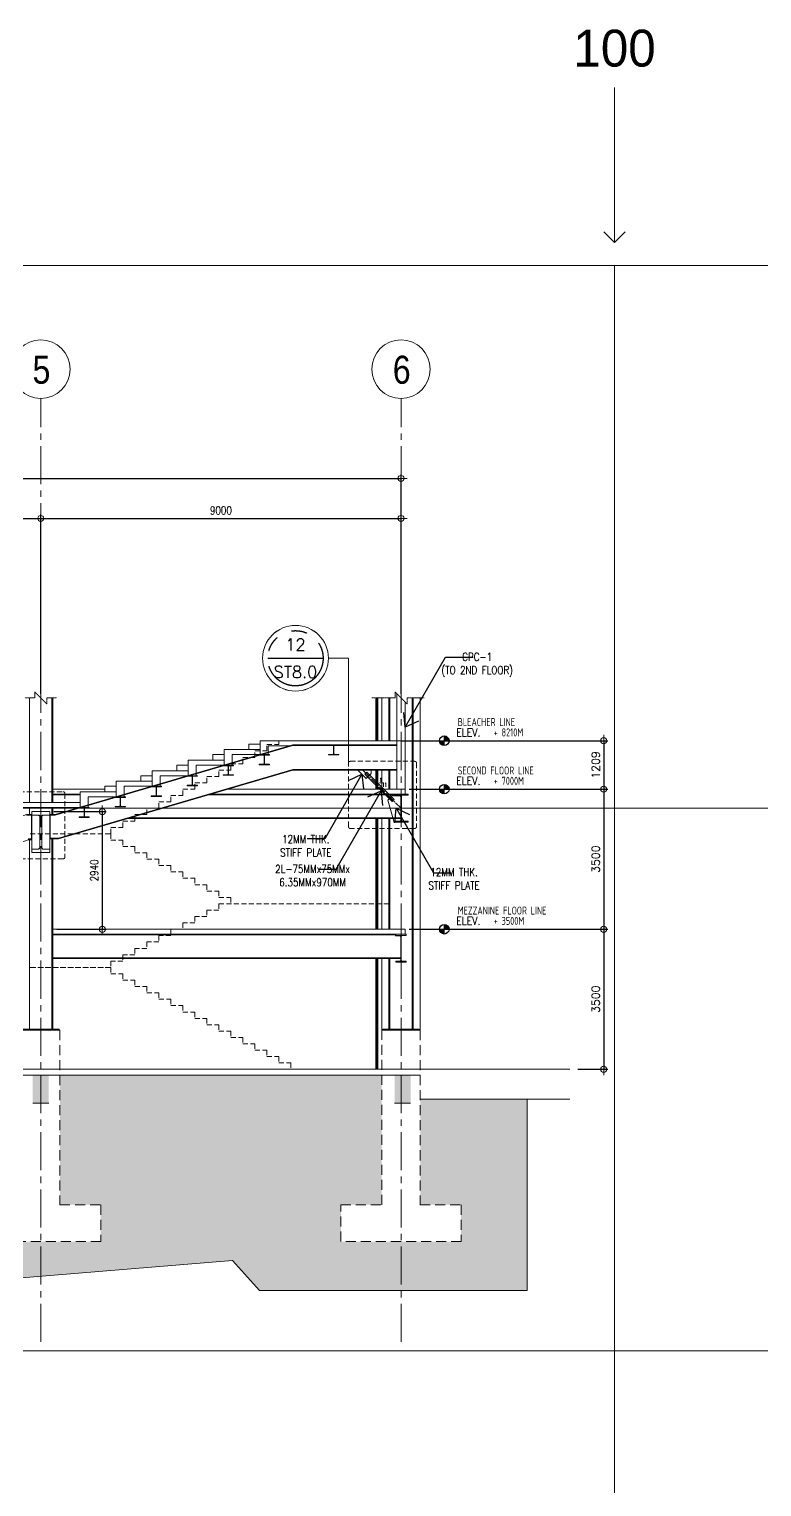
# Model space of a CAD drawing. Header units: millimetres. Extents: x 374056 to 882622, y 26363 to 140094.
# Drawn here: x 748231 to 766536, y 84962 to 121387 of the extents above; entities that cross this region are included whole.
import ezdxf
from ezdxf.enums import TextEntityAlignment as Align

# ---------------------------------------------------------------- set-up
doc = ezdxf.new("R2010")
doc.units = ezdxf.units.MM
doc.header["$MEASUREMENT"] = 0
for name, pattern in [('CENTER', [50.8, 31.75, -6.35, 6.35, -6.35]), ('CENTER2', [28.575, 19.05, -3.175, 3.175, -3.175]), ('DASHED', [0.75, 0.5, -0.25]), ('HIDDEN', [0.375, 0.25, -0.125]), ('PHANTOM2', [1.25, 0.625, -0.125, 0.125, -0.125, 0.125, -0.125])]:
    doc.linetypes.add(name, pattern=pattern)
doc.layers.get('0').update_dxf_attribs({"lineweight": 9})
for name, color, linetype, lineweight in [('4CO', 4, 'Continuous', 9), ('A-ANNO_DIM', 1, 'Continuous', 5), ("arch'l plan-pl", 8, 'Continuous', 5), ('CONCRETE SLAB', 1, 'Continuous', 9), ('D', 1, 'Continuous', 9), ('DIM', 1, 'Continuous', 5), ('ELAYOUT', 4, 'Continuous', 9), ('Elev', 4, 'Continuous', 9), ('GUSSET PLATE', 3, 'Continuous', 20), ('HATCH', 8, 'Continuous', 5), ('HATCH @ 1', 8, 'Continuous', 5), ('OUTLINE', 252, 'CENTER2', 9), ('S-ANNO-DIMS', 252, 'Continuous', 5), ('S-ANNO-NPLT', 7, 'Continuous', 9), ('S-Anno-Symb', 143, 'PHANTOM2', 30), ('S-BRACE', 2, 'Continuous', 9), ('S-BRACING', 1, 'Continuous', 9), ('S-COLS', 2, 'Continuous', 9), ('S_GRID LINES', 252, 'CENTER', 5), ('SPOT DET.', 1, 'Continuous', 15), ('STAIRS', 42, 'Continuous', 5), ('TEXT', 6, 'Continuous', 20), ('WALL', 4, 'Continuous', 20)]:
    doc.layers.add(name, color=color, linetype=linetype, lineweight=lineweight)
doc.layers.add('S-DETL-GRID', color=62, linetype='Continuous', lineweight=9, plot=False)
doc.styles.add('1', font='romans.shx', dxfattribs={"width": 0.8, "height": 100})
doc.styles.add('240', font='simplex.shx', dxfattribs={"height": 240})
doc.styles.add('ARCHITEXT', font='architxt.shx', dxfattribs={"width": 0.85})
doc.styles.add('ARIALNW', font='ARIALN.TTF')
doc.styles.add('ROMANS', font='ROMANS.shx', dxfattribs={"width": 0.8, "height": 40})
doc.styles.add('ROMANSX', font='ROMANS.shx', dxfattribs={"height": 0.09375})
doc.styles.add('SIMPLEX', font='SIMPLEX.shx', dxfattribs={"width": 1.1})
doc.dimstyles.new('ESCA', dxfattribs={"dimtxt": 240, "dimasz": 1, "dimexe": 100, "dimexo": 100, "dimgap": 100, "dimtad": 1, "dimdec": 0, "dimrnd": 1, "dimdsep": 46, "dimtxsty": '240', "dimblk1": 'ESCADIM_ARW', "dimblk2": 'ESCADIM_ARW', "dimsah": 1, "dimcen": 50, "dimclrd": 256, "dimclre": 256, "dimclrt": 52, "dimadec": 0, "dimazin": 0, "dimtfac": 1, "dimtdec": 0, "dimtofl": 0, "dimtmove": 0, "dimatfit": 3, "dimldrblk": 'ESCADIM_ARW', "dimfxl": 0, "dimtolj": 1, "dimtzin": 0, "dimarcsym": 0})
doc.dimstyles.new('ESCA100', dxfattribs={"dimtxt": 200, "dimasz": 1, "dimexe": 100, "dimexo": 100, "dimgap": 100, "dimtad": 1, "dimdec": 0, "dimrnd": 1, "dimdsep": 46, "dimtxsty": 'ROMANS', "dimblk1": 'ESCADIM_ARW', "dimblk2": 'ESCADIM_ARW', "dimsah": 1, "dimcen": 50, "dimclrd": 256, "dimclre": 256, "dimclrt": 3, "dimadec": 0, "dimazin": 0, "dimtfac": 1, "dimtdec": 0, "dimtofl": 0, "dimtmove": 0, "dimatfit": 3, "dimldrblk": 'ESCADIM_ARW', "dimfxl": 0, "dimtolj": 1, "dimtzin": 0, "dimarcsym": 0})

# ---------------------------------------------------------------- blocks, each defined once
blk = doc.blocks.new('ESCADIM_ARW')
at = {"color": 7}
blk.add_line((-150, 0), (150, 0), dxfattribs=at)
blk.add_circle((0, 0), 75, dxfattribs=at)
blk = doc.blocks.new('*D192')
at = {"layer": 'Defpoints', "color": 0, "ltscale": 0.05, "transparency": 16777216}
for p in [(748521, 109160), (739521, 104678, 0), (748521, 104678)]:
    blk.add_point(p, dxfattribs=at)
at = {"layer": 'S-ANNO-DIMS', "lineweight": -2, "ltscale": 0.05, "transparency": 16777216}
for p, q in [((739521, 104778), (739521, 109260)), ((739522, 109160), (748520, 109160)), ((748521, 104778), (748521, 109260))]:
    blk.add_line(p, q, dxfattribs=at)
at = {"layer": 'S-ANNO-DIMS', "lineweight": -2, "ltscale": 0.05, "transparency": 16777216, "rotation": 180}
blk.add_blockref('ESCADIM_ARW', (739521, 109160), dxfattribs=at)
at = {"layer": 'S-ANNO-DIMS', "lineweight": -2, "ltscale": 0.05, "transparency": 16777216}
blk.add_blockref('ESCADIM_ARW', (748521, 109160), dxfattribs=at)
at = {"layer": 'S-ANNO-DIMS', "color": 3, "ltscale": 0.05, "transparency": 16777216, "insert": (744021, 109360), "char_height": 200, "attachment_point": 5, "style": 'ROMANS'}
blk.add_mtext('\\A1;{\\W1;9000}', dxfattribs=at)
blk = doc.blocks.new('*D193')
at = {"layer": 'Defpoints', "color": 0, "ltscale": 0.05, "transparency": 16777216}
for p in [(757521, 109160), (748521, 104678), (757521, 104678, 0)]:
    blk.add_point(p, dxfattribs=at)
at = {"layer": 'S-ANNO-DIMS', "lineweight": -2, "ltscale": 0.05, "transparency": 16777216}
for p, q in [((748521, 104778), (748521, 109260)), ((748522, 109160), (757520, 109160)), ((757521, 104778), (757521, 109260))]:
    blk.add_line(p, q, dxfattribs=at)
at = {"layer": 'S-ANNO-DIMS', "lineweight": -2, "ltscale": 0.05, "transparency": 16777216, "rotation": 180}
blk.add_blockref('ESCADIM_ARW', (748521, 109160), dxfattribs=at)
at = {"layer": 'S-ANNO-DIMS', "lineweight": -2, "ltscale": 0.05, "transparency": 16777216}
blk.add_blockref('ESCADIM_ARW', (757521, 109160), dxfattribs=at)
at = {"layer": 'S-ANNO-DIMS', "color": 3, "ltscale": 0.05, "transparency": 16777216, "insert": (753021, 109360), "char_height": 200, "attachment_point": 5, "style": 'ROMANS'}
blk.add_mtext('\\A1;9000', dxfattribs=at)
blk = doc.blocks.new('*D194')
at = {"layer": 'Defpoints', "color": 0, "ltscale": 0.05, "transparency": 16777216}
for p in [(757521, 110160), (721521, 104678, 0), (757521, 104678, 0)]:
    blk.add_point(p, dxfattribs=at)
at = {"layer": 'S-ANNO-DIMS', "lineweight": -2, "ltscale": 0.05, "transparency": 16777216}
for p, q in [((721521, 104778), (721521, 110260)), ((721522, 110160), (757520, 110160)), ((757521, 104778), (757521, 110260))]:
    blk.add_line(p, q, dxfattribs=at)
at = {"layer": 'S-ANNO-DIMS', "lineweight": -2, "ltscale": 0.05, "transparency": 16777216, "rotation": 180}
blk.add_blockref('ESCADIM_ARW', (721521, 110160), dxfattribs=at)
at = {"layer": 'S-ANNO-DIMS', "lineweight": -2, "ltscale": 0.05, "transparency": 16777216}
blk.add_blockref('ESCADIM_ARW', (757521, 110160), dxfattribs=at)
at = {"layer": 'S-ANNO-DIMS', "color": 3, "ltscale": 0.05, "transparency": 16777216, "insert": (739521, 110360), "char_height": 200, "attachment_point": 5, "style": 'ROMANS'}
blk.add_mtext('\\A1;{\\W1;36000}', dxfattribs=at)
blk = doc.blocks.new('elev')
at = {"layer": 'A-ANNO_DIM'}
h = blk.add_hatch(color=256, dxfattribs=at)
edge = h.paths.add_edge_path()
edge.add_arc((0, 0), 1.2, 180, 270)
edge.add_line((0, -1.2), (0, 0))
edge.add_line((0, 0), (-1.2, 0))
edge = h.paths.add_edge_path()
edge.add_arc((0, 0), 1.2, 360, 450)
edge.add_line((0, 1.2), (0, 0))
edge.add_line((0, 0), (1.2, 0))
for p, q in [((0, -1.2), (0, 1.2)), ((-1.2, 0), (1.2, 0))]:
    blk.add_line(p, q, dxfattribs=at)
at = {"layer": 'DIM', "lineweight": -3, "ltscale": 0.05}
blk.add_circle((0, 0), 1.2, dxfattribs=at)
at = {"layer": 'A-ANNO_DIM', "color": 1, "style": '1', "width": 0.85}
blk.add_text('ELEV.', height=2, dxfattribs=at).set_placement((3, 1.08))
at = {"layer": 'A-ANNO_DIM', "style": 'ROMANS'}
blk.add_attdef('ELEV', text='', height=2, dxfattribs=at).set_placement((11.57, 2.09), align=Align.MIDDLE_LEFT)
at = {"layer": 'Elev', "color": 3, "style": 'ROMANS'}
for tag, p in [('LVL1', (2.59, 9.03)), ('LVL2', (2.59, 5.53))]:
    blk.add_attdef(tag, text='', height=2, dxfattribs=at).set_placement(p, align=Align.MIDDLE_LEFT)
blk = doc.blocks.new('*D198')
at = {"layer": 'Defpoints', "color": 0, "ltscale": 0.05, "transparency": 16777216}
for p in [(757418, 103605, 0), (757624, 102395, 0), (762585, 102395)]:
    blk.add_point(p, dxfattribs=at)
at = {"layer": 'S-ANNO-DIMS', "lineweight": -2, "ltscale": 0.05, "transparency": 16777216}
for p, q in [((757518, 103605), (762685, 103605)), ((762585, 103604), (762585, 102396)), ((757724, 102395), (762685, 102395))]:
    blk.add_line(p, q, dxfattribs=at)
for p, rotation in [((762585, 103605), 90), ((762585, 102395), 270)]:
    blk.add_blockref('ESCADIM_ARW', p, dxfattribs=dict(at, rotation=rotation))
at = {"layer": 'S-ANNO-DIMS', "color": 3, "ltscale": 0.05, "transparency": 16777216, "insert": (762385, 103000), "char_height": 200, "attachment_point": 5, "rotation": 90, "style": 'ROMANS'}
blk.add_mtext('\\A1;{\\W1;1209}', dxfattribs=at)
blk = doc.blocks.new('*D199')
at = {"layer": 'Defpoints', "color": 0, "ltscale": 0.05, "transparency": 16777216}
for p in [(757624, 102395, 0), (757624, 98895, 0), (762585, 98895)]:
    blk.add_point(p, dxfattribs=at)
at = {"layer": 'S-ANNO-DIMS', "lineweight": -2, "ltscale": 0.05, "transparency": 16777216}
for p, q in [((757724, 102395), (762685, 102395)), ((762585, 102394), (762585, 98896)), ((757724, 98895), (762685, 98895))]:
    blk.add_line(p, q, dxfattribs=at)
for p, rotation in [((762585, 102395), 90), ((762585, 98895), 270)]:
    blk.add_blockref('ESCADIM_ARW', p, dxfattribs=dict(at, rotation=rotation))
at = {"layer": 'S-ANNO-DIMS', "color": 3, "ltscale": 0.05, "transparency": 16777216, "insert": (762385, 100645), "char_height": 200, "attachment_point": 5, "rotation": 90, "style": 'ROMANS'}
blk.add_mtext('\\A1;{\\W1;3500}', dxfattribs=at)
blk = doc.blocks.new('*D200')
at = {"layer": 'Defpoints', "color": 0, "ltscale": 0.05, "transparency": 16777216}
for p in [(757624, 98895, 0), (761836, 95395, 0), (762585, 95395)]:
    blk.add_point(p, dxfattribs=at)
at = {"layer": 'S-ANNO-DIMS', "lineweight": -2, "ltscale": 0.05, "transparency": 16777216}
for p, q in [((757724, 98895), (762685, 98895)), ((762585, 98894), (762585, 95396)), ((761936, 95395), (762685, 95395))]:
    blk.add_line(p, q, dxfattribs=at)
for p, rotation in [((762585, 98895), 90), ((762585, 95395), 270)]:
    blk.add_blockref('ESCADIM_ARW', p, dxfattribs=dict(at, rotation=rotation))
at = {"layer": 'S-ANNO-DIMS', "color": 3, "ltscale": 0.05, "transparency": 16777216, "insert": (762385, 97145), "char_height": 200, "attachment_point": 5, "rotation": 90, "style": 'ROMANS'}
blk.add_mtext('\\A1;{\\W1;3500}', dxfattribs=at)
blk = doc.blocks.new('Bubble')
at = {"layer": 'S-ANNO-NPLT'}
blk.add_circle((0, 0), 0.261, dxfattribs=at)
at = {"layer": 'S-Anno-Symb', "color": 0}
blk.add_line((-0.219, 0), (0.219, 0), dxfattribs=at)
blk.add_circle((0, 0), 0.219, dxfattribs=at)
at = {"layer": 'S-Anno-Symb', "style": 'ROMANSX'}
for tag, p in [('1', (0, 0.109)), ('S1', (0, -0.109))]:
    blk.add_attdef(tag, text='', height=0.0937, dxfattribs=at).set_placement(p, align=Align.MIDDLE_CENTER)
at = {"layer": 'S-Anno-Symb', "style": 'ROMANSX', "width": 1.018385, "flags": 8}
blk.add_attdef('LONG', text='', height=0.0937, dxfattribs=at).set_placement((-0.18, -0.125), (0.18, -0.125), align=Align.FIT)
blk = doc.blocks.new('*D204')
at = {"layer": 'Defpoints', "color": 0, "ltscale": 0.05, "transparency": 16777216}
for p in [(748744, 101835, 0), (748821, 98895, 0), (750057, 98895)]:
    blk.add_point(p, dxfattribs=at)
at = {"layer": 'S-ANNO-DIMS', "lineweight": -2, "ltscale": 0.05, "transparency": 16777216}
for p, q in [((748844, 101835), (750157, 101835)), ((750057, 101834), (750057, 98896)), ((748921, 98895), (750157, 98895))]:
    blk.add_line(p, q, dxfattribs=at)
for p, rotation in [((750057, 101835), 90), ((750057, 98895), 270)]:
    blk.add_blockref('ESCADIM_ARW', p, dxfattribs=dict(at, rotation=rotation))
at = {"layer": 'S-ANNO-DIMS', "color": 3, "ltscale": 0.05, "transparency": 16777216, "insert": (749857, 100365), "char_height": 200, "attachment_point": 5, "rotation": 90, "style": 'ROMANS'}
blk.add_mtext('\\A1;2940', dxfattribs=at)

msp = doc.modelspace()

# ---------------------------------------------------------------- hatches: boundary and pattern name
at = {"layer": 'HATCH', "linetype": 'ByBlock', "ltscale": 0.5}
for points in [[(748720.20037, 95245.24957), (748320.20037, 95245.24957), (748320.20037, 94545.24957), (748720.20037, 94545.24957)], [(757758.70019, 95245.24957), (757358.70019, 95245.24957), (757358.70019, 94545.24957), (757758.70019, 94545.24957)]]:
    msp.add_hatch(color=256, dxfattribs=at).paths.add_polyline_path(points)
at = {"layer": 'HATCH @ 1', "ltscale": 0.05}
h = msp.add_hatch(dxfattribs=at)
h.set_pattern_fill('EARTH', color=48, scale=2000, angle=45, style=0)
h.paths.add_polyline_path([(721521.01819, 94648.17354), (720063.25402, 94648.17354), (720063.25402, 89486.08626), (721521.01819, 89486.08626)])
h.paths.add_polyline_path([(722796.65899, 94648.17354), (721521.01819, 94648.17354), (721521.01819, 89486.08626), (725021.01819, 89486.08626), (725021.01819, 95245.24957), (723757.03604, 95245.24957), (723757.03604, 92010.62485), (724371.01819, 92010.62485), (724371.01819, 91091.45991), (722171.01819, 91091.45991), (722171.01819, 92010.62485), (722797.03604, 92010.62485)])
h.paths.add_polyline_path([(730456.38805, 91091.45991), (729071.01819, 91091.45991), (729071.01819, 92010.62485), (730039.44848, 92010.62485), (730039.44848, 95245.24957), (726827.42574, 95245.24957), (726827.42574, 92010.62485), (727441.40788, 92010.62485), (727441.40788, 91091.45991), (725241.40788, 91091.45991), (725241.40788, 92010.62485), (725867.42574, 92010.62485), (725866.83008, 95245.24957), (725021.01819, 95245.24957), (725021.01819, 89486.08626), (728874.99601, 89486.08626), (729835.15035, 90403.92138), (730456.38805, 90401.89068)])
h.paths.add_polyline_path([(737521.01819, 92010.62485), (739041.33213, 92010.62485), (739040.86631, 95245.24957), (731000.07636, 95245.24957), (731000.07636, 92010.62485), (731971.01819, 92010.62485), (731971.01819, 91091.45991), (730521.01819, 91091.45991), (730521.01819, 90401.67942), (736052.85294, 90383.597), (736539.83105, 89994.52841), (739521.01819, 89827.75316), (739521.01819, 91091.45991), (737521.01819, 91091.45991)])
h.paths.add_polyline_path([(746656.38805, 95245.24957), (740001.33213, 95245.24957), (740001.33213, 92010.62485), (741521.01819, 92010.62485), (741521.01819, 91091.45991), (739521.01819, 91091.45991), (739521.01819, 89827.75316), (746656.38805, 89428.58228)])
h.paths.add_polyline_path([(730521.01819, 91091.45991), (730456.38805, 91091.45991), (730456.38805, 90401.89068), (730521.01819, 90401.67942)])
h.paths.add_polyline_path([(748040.86631, 95245.24957), (746656.38805, 95245.24957), (746656.38805, 89428.58228), (746994.30813, 89409.67817), (747428.36333, 90132.65165), (748521.01819, 90222.15754), (748521.01819, 91091.45991), (747021.01819, 91091.45991), (747021.01819, 92010.62485), (748041.33213, 92010.62485)])
h.paths.add_polyline_path([(757040.70425, 95245.24957), (749001.33213, 95245.24957), (749001.33213, 92010.62485), (750021.01819, 92010.62485), (750021.01819, 91091.45991), (748521.01819, 91091.45991), (748521.01819, 90222.15754), (753312.22559, 90614.63397), (753987.42272, 89864.75399), (757521.01819, 89864.75399), (757521.01819, 91091.45991), (756021.01819, 91091.45991), (756021.01819, 92010.62485), (757040.70425, 92010.62485)])
h.paths.add_polyline_path([(760675.18895, 94648.17354), (758001.33213, 94648.17354), (758001.33213, 92010.62485), (759021.01819, 92010.62485), (759021.01819, 91091.45991), (757521.01819, 91091.45991), (757521.01819, 89864.75399), (760675.18895, 89864.75399)])

# ---------------------------------------------------------------- linework, layer by layer
at = {"ltscale": 0.05}
for p, q in [((756891.40817, 103604.62372, -0.00003), (756891.40817, 104677.90441, -0.00003)), ((756916.40817, 103604.62372, -0.00003), (756916.40817, 104677.90441, -0.00003)), ((756916.40817, 103604.62372, -0.00003), (756916.40817, 104677.90441, -0.00003)), ((756941.40817, 103604.62372, -0.00003), (756941.40817, 104677.90441, -0.00003)), ((757040.70424, 103604.62372, 0.00001), (757040.70424, 104677.90441, 0.00001)), ((758001.33213, 96370.60507, 0.00002), (758001.33213, 104677.90441, 0.00001)), ((756891.40817, 102395.24957, -0.00003), (756891.40817, 102872.4097, -0.00003)), ((756916.40817, 102395.24957, -0.00003), (756916.40817, 102872.4097, -0.00003)), ((756916.40817, 102395.24957, -0.00003), (756916.40817, 102872.4097, -0.00003)), ((756941.40817, 102395.24957, -0.00003), (756941.40817, 102872.4097, -0.00003)), ((757040.70424, 102395.24957, 0.00002), (757040.70424, 102872.4097, 0.00001)), ((756891.40817, 98895.24957, -0.00003), (756891.40817, 101662.68157, -0.00003)), ((756916.40817, 98895.24957, -0.00003), (756916.40817, 101662.68157, -0.00003)), ((756916.40817, 98895.24957, -0.00003), (756916.40817, 101662.68157, -0.00003)), ((756941.40817, 98895.24957, -0.00003), (756941.40817, 101662.68157, -0.00003)), ((757040.70424, 98895.24957, 0.00002), (757040.70424, 101662.68157, 0.00002)), ((756891.40817, 95395.24957, -0.00003), (756891.40817, 98162.68157, -0.00003)), ((756916.40817, 95395.24957, -0.00003), (756916.40817, 98162.68157, -0.00003)), ((756916.40817, 95395.24957, -0.00003), (756916.40817, 98162.68157, -0.00003)), ((756941.40817, 95395.24957, -0.00003), (756941.40817, 98162.68157, -0.00003)), ((757040.70424, 96370.60507, 0.00002), (757040.70424, 98162.68157, 0.00002)), ((722796.40816, 95395.24957, -0.00006), (756916.40817, 95395.24957, -0.00003)), ((758001.33213, 95245.24957, -0.00003), (722796.40816, 95245.24957, -0.00005))]:
    msp.add_line(p, q, dxfattribs=at)
at = {"ltscale": 0.05, "elevation": -0.00003}
msp.add_lwpolyline([(758260.61904, 103604.62372), (754005.95247, 103604.62372), (754005.95247, 103259.25563), (754205.95247, 103259.25563), (754205.95247, 103479.62372), (754730.89598, 103479.62372)], dxfattribs=at)
at = {"ltscale": 0.05}
for points, elevation in [([(753106.22915, 102995.57851), (753106.22915, 103120.57851), (752206.50583, 103120.57851), (752206.50583, 102731.90138), (752406.50583, 102731.90138), (752406.50583, 102995.57851)], -0.00003), ([(754005.95247, 103259.25563), (754005.95247, 103384.25563), (753106.22915, 103384.25563), (753106.22915, 102995.57851), (753306.22915, 102995.57851), (753306.22915, 103259.25563)], -0.00003), ([(752206.50583, 102731.90138), (752206.50583, 102856.90138), (751306.78251, 102856.90138), (751306.78251, 102468.22426), (751506.78251, 102468.22426), (751506.78251, 102731.90138)], -0.00009), ([(751306.78251, 102468.22426), (751306.78251, 102593.22426), (750407.05919, 102593.22426), (750407.05919, 102204.54713), (750607.05919, 102204.54713), (750607.05919, 102468.22426)], -0.00009), ([(749507.33587, 101940.87001), (749507.33587, 102065.87001), (747702.89669, 102065.87001), (747702.89669, 101594.54479), (747902.89669, 101594.54479), (747902.89669, 101940.87001)], -0.00009), ([(750407.05919, 102204.54713), (750407.05919, 102329.54713), (749507.33587, 102329.54713), (749507.33587, 101940.87001), (749707.33587, 101940.87001), (749707.33587, 102204.54713)], -0.00009)]:
    msp.add_lwpolyline(points, close=True, dxfattribs=dict(at, elevation=elevation))
for centre in [(748521.01819, 112890.15224, 0.00001), (757521.01819, 112890.15224, 0.00001)]:
    msp.add_circle(centre, 730.45818)
at = {"layer": '4CO', "ltscale": 0.5}
msp.add_line((758001.33213, 94648.17354, -0.00003), (761736.46209, 94648.17354, -0.00003), dxfattribs=at)
at = {"layer": '4CO', "linetype": 'HIDDEN', "ltscale": 1000, "elevation": -0.00002}
for points in [[(748040.70425, 96370.60507), (749001.33213, 96370.60507), (749001.33213, 92010.62485), (750021.01819, 92010.62485), (750021.01819, 91091.45991), (747021.01819, 91091.45991), (747021.01819, 92010.62485), (748041.33213, 92010.62485)], [(757040.70425, 96370.60507), (758001.33213, 96370.60507), (758001.33213, 92010.62485), (759021.01819, 92010.62485), (759021.01819, 91091.45991), (756021.01819, 91091.45991), (756021.01819, 92010.62485), (757040.70425, 92010.62485), (757040.70425, 96370.60507)]]:
    msp.add_lwpolyline(points, close=True, dxfattribs=at)
at = {"layer": 'A-ANNO_DIM', "ltscale": 0.05, "elevation": -0.00002}
msp.add_lwpolyline([(756986.74121, 102552.5615), (757083.82697, 102552.5615), (757083.82697, 102455.47574)], dxfattribs=at)
at = {"layer": "arch'l plan-pl", "ltscale": 0.05}
for points, elevation in [([(753720.94092, 103521.75563), (754005.95247, 103521.75563), (754005.95247, 103384.25563), (753720.94092, 103384.25563)], -0.00003), ([(752821.2176, 103258.07851), (753106.22915, 103258.07851), (753106.22915, 103120.57851), (752821.2176, 103120.57851)], -0.00003), ([(751021.77096, 102730.72426), (751306.78251, 102730.72426), (751306.78251, 102593.22426), (751021.77096, 102593.22426)], -0.00009), ([(751921.49428, 102994.40138), (752206.50583, 102994.40138), (752206.50583, 102856.90138), (751921.49428, 102856.90138)], -0.00009), ([(750122.04764, 102467.04713), (750407.05919, 102467.04713), (750407.05919, 102329.54713), (750122.04764, 102329.54713)], -0.00009)]:
    msp.add_lwpolyline(points, close=True, dxfattribs=dict(at, elevation=elevation))
at = {"layer": 'CONCRETE SLAB', "ltscale": 0.05}
for p, q in [((750122.04764, 102395.24957, -0.00002), (748821.01819, 102395.24957, -0.00002)), ((757623.63419, 102395.24957, 0.00001), (753191.1251, 102395.24957, -0.00002)), ((757623.63419, 102270.24957, -0.00002), (757623.63419, 102395.24957, 0.00001)), ((757623.63419, 98895.24957, 0.00003), (748821.01819, 98895.24957, 0)), ((757623.63419, 98770.24957, 0), (757623.63419, 98895.24957, 0.00003))]:
    msp.add_line(p, q, dxfattribs=at)
at = {"layer": 'D', "color": 3, "ltscale": 0.5}
for p, q in [((748241.01819, 102065.87001, -0.00004), (748241.01819, 104677.90441, -0.00004)), ((748801.01819, 102065.87001, -0.00004), (748801.01819, 104677.90441, -0.00004)), ((748821.01819, 102065.87001, -0.00004), (748821.01819, 104677.90441, -0.00004)), ((757221.01819, 103604.62372, -0.00004), (757221.01819, 104677.90441, -0.00004)), ((757241.01819, 103604.62372, -0.00004), (757241.01819, 104677.90441, -0.00004)), ((757801.01819, 96394.41513, -0.00004), (757801.01819, 104677.90441, -0.00004)), ((757821.01819, 96394.41513, -0.00004), (757821.01819, 104677.90441, -0.00004)), ((757221.01819, 102395.24957, -0.00004), (757221.01819, 102872.4097, -0.00004)), ((757241.01819, 102395.24957, -0.00004), (757241.01819, 102872.4097, -0.00004)), ((748241.01819, 101765.15221, -0.00004), (748241.01819, 101940.87001, -0.00004)), ((748801.01819, 101764.45158, -0.00004), (748801.01819, 101940.87001, -0.00004)), ((748821.01819, 101764.45158, -0.00004), (748821.01819, 101940.87001, -0.00004)), ((757221.01819, 98895.24957, -0.00004), (757221.01819, 101662.68157, -0.00004)), ((757241.01819, 98895.24957, -0.00004), (757241.01819, 101662.68157, -0.00004)), ((748241.01819, 96394.41513, -0.00004), (748241.01819, 101132.9382, -0.00004)), ((748801.01819, 96394.41513, -0.00004), (748801.01819, 101157.54416, -0.00004)), ((748821.01819, 96394.41513, -0.00004), (748821.01819, 101157.54416, -0.00004)), ((757221.01819, 96394.41513, -0.00004), (757221.01819, 98162.68157, -0.00004)), ((757241.01819, 96394.41513, -0.00004), (757241.01819, 98162.68157, -0.00004))]:
    msp.add_line(p, q, dxfattribs=at)
at = {"layer": 'D', "color": 3, "ltscale": 0.5, "elevation": -0.00002}
for points in [[(748063.95184, 96394.41513), (748978.08453, 96394.41513), (748978.08453, 96370.60507), (748063.95184, 96370.60507)], [(757063.95184, 96394.41513), (757978.08453, 96394.41513), (757978.08453, 96370.60507), (757063.95184, 96370.60507)]]:
    msp.add_lwpolyline(points, close=True, dxfattribs=at)
at = {"layer": 'ELAYOUT', "linetype": 'ByBlock', "ltscale": 0.5}
for p, q in [((748720.20037, 94545.24957, -0.00003), (748320.20037, 94545.24957, -0.00003)), ((757758.70019, 94545.24957, -0.00003), (757358.70019, 94545.24957, -0.00003))]:
    msp.add_line(p, q, dxfattribs=at)
at = {"layer": 'GUSSET PLATE'}
for points, elevation in [([(756774.41615, 102872.4097), (756774.41615, 102787.05436), (756650.67246, 102663.31067), (756441.57344, 102872.4097)], 0.00007), ([(757318.65294, 102242.81757), (757494.03069, 102242.81757), (757512.63619, 102224.21207), (757512.63619, 101615.50107), (757494.03069, 101596.89557), (757342.96419, 101596.89557), (757194.90925, 102119.07388)], -0.00002)]:
    msp.add_lwpolyline(points, close=True, dxfattribs=dict(at, elevation=elevation))
at = {"layer": 'HATCH', "ltscale": 0.05, "elevation": -0.00003}
msp.add_lwpolyline([(760675.18895, 94648.17354), (760675.18895, 89864.75399), (753987.42272, 89864.75399), (753312.22559, 90614.63397), (747428.36333, 90132.65165), (746994.30813, 89409.67817), (736539.83105, 89994.52841), (736052.85294, 90383.597), (729835.15035, 90403.92138), (728874.99601, 89486.08626), (720063.25402, 89486.08626), (720063.25402, 94648.17354)], dxfattribs=at)
at = {"layer": 'OUTLINE', "ltscale": 0.05}
for points, elevation in [([(748921.01819, 104677.90441), (748671.01819, 104677.90441), (748671.01819, 104527.90441), (748371.01819, 104827.90441), (748371.01819, 104677.90441), (748121.01819, 104677.90441)], 0.00002), ([(758101.33213, 104677.90441), (757671.01819, 104677.90441), (757671.01819, 104527.90441), (757371.01819, 104827.90441), (757371.01819, 104677.90441), (756791.40817, 104677.90441)], 0.00004)]:
    msp.add_lwpolyline(points, dxfattribs=dict(at, elevation=elevation))
at = {"layer": 'S-ANNO-NPLT'}
msp.add_circle((754884.62682, 105666.34234, -0.00001), 821.36597, dxfattribs=at)
at = {"layer": 'S-BRACE', "ltscale": 0.05}
for p, q in [((748880.83685, 101747.17958, -0.00009), (754816.28943, 103486.65108, -0.00009)), ((754816.28943, 103486.65108, 0.00007), (757418.40219, 103486.65108, 0.00007)), ((748963.07399, 101174.15558, -0.00009), (754819.21049, 102890.38234, -0.00009)), ((754819.21049, 102890.38234, 0.00007), (757418.40219, 102890.38234, 0.00007)), ((748285.55334, 101747.17958, -0.00002), (748164.88087, 101747.17958, -0.00002)), ((748755.95834, 101747.17958, -0.00002), (748880.83685, 101747.17958, -0.00002)), ((748204.77773, 101150.91083, 0.00007), (748285.55334, 101150.91083, 0.00007)), ((748755.95834, 101174.15558, -0.00002), (748963.07399, 101174.15558, -0.00002)), ((756916.40817, 95395.24957, -0.00003), (761736.46209, 95395.24957, -0.00003))]:
    msp.add_line(p, q, dxfattribs=at)
at = {"layer": 'S-BRACE', "color": 8, "ltscale": 0.05}
for p, q in [((749507.33587, 102270.24957, -0.00002), (748821.01819, 102270.24957, -0.00002)), ((749507.33587, 102252.97757, -0.00002), (748821.01819, 102252.97757, -0.00002)), ((757330.96419, 102252.97757, -0.00002), (752705.66229, 102252.97757, -0.00002)), ((757330.96419, 102270.24957, -0.00002), (752764.59809, 102270.24957, -0.00002)), ((757512.63619, 101679.95357, -0.00002), (750750.38061, 101679.95357, -0.00002)), ((757381.89119, 98770.24957, 0), (748821.01819, 98770.24957, 0)), ((757381.89119, 98752.97757, 0), (748821.01819, 98752.97757, 0)), ((757513.27119, 98179.95357, 0), (748821.01819, 98179.95357, 0))]:
    msp.add_line(p, q, dxfattribs=at)
at = {"layer": 'S-BRACE', "ltscale": 0.05, "elevation": -0.00002}
msp.add_lwpolyline([(748878.35807, 101764.45158), (754816.20138, 103504.62372), (757418.40219, 103504.62372), (757418.40219, 102872.4097), (754819.29854, 102872.4097), (748965.55277, 101156.88358), (748755.95834, 101156.88358), (748755.95834, 101764.45158), (748878.35807, 101764.45158)], dxfattribs=at)
at = {"layer": 'S-BRACE', "ltscale": 0.5, "elevation": -0.00002}
msp.add_lwpolyline([(756668.35013, 102822.4097), (756615.31713, 102769.37669), (757300.97527, 102083.71855), (757354.00828, 102136.75155)], close=True, dxfattribs=at)
at = {"layer": 'S-BRACE', "ltscale": 0.5, "elevation": 0}
msp.add_lwpolyline([(756619.80725, 102773.86682), (757305.4654, 102088.20867)], dxfattribs=at)
at = {"layer": 'S-BRACE', "color": 8, "ltscale": 0.05}
for points, elevation in [([(757330.96419, 102270.24957), (757330.96419, 102238.43757, 0.4142135624), (757339.09219, 102230.30957), (757497.49069, 102230.30957), (757512.63619, 102215.16407), (757512.63619, 101662.68157), (750691.44481, 101662.68157)], -0.00002), ([(757381.89119, 98770.24957), (757381.89119, 98738.43757, 0.4142135624), (757390.01919, 98730.30957), (757498.12569, 98730.30957), (757513.27119, 98715.16407), (757513.27119, 98162.68157), (748821.01819, 98162.68157)], 0)]:
    msp.add_lwpolyline(points, format="xyb", dxfattribs=dict(at, elevation=elevation))
at = {"layer": 'S-BRACE', "ltscale": 0.05, "elevation": 0.00007}
msp.add_lwpolyline([(748285.55334, 101765.15221), (748285.55334, 101132.9382), (748205.98029, 101132.9382), (741514.9424, 98655.53733), (739743.71119, 98655.53733), (739743.71119, 99263.10533), (741406.07571, 99263.10533), (748163.6783, 101765.15221)], close=True, dxfattribs=at)
at = {"layer": 'S-BRACE', "color": 253, "ltscale": 0.05, "elevation": -0.00001}
for points in [[(748297.81569, 101747.17958), (748466.85269, 101747.17958), (748495.99919, 101718.03308), (748495.99919, 100928.22008), (748466.85269, 100899.07358), (748297.81569, 100899.07358)], [(748744.22069, 101747.17958), (748575.18369, 101747.17958), (748546.03719, 101718.03308), (748546.03719, 100928.22008), (748575.18369, 100899.07358), (748744.22069, 100899.07358)]]:
    msp.add_lwpolyline(points, close=True, dxfattribs=at)
at = {"layer": 'S-BRACING', "ltscale": 1000, "elevation": -0.00001}
msp.add_lwpolyline([(756205.99279, 102977.43866), (756205.99279, 105666.34234), (755705.99279, 105666.34234)], dxfattribs=at)
at = {"layer": 'S-COLS', "color": 42, "ltscale": 0.05}
for points, elevation in [([(755836.65053, 103251.13172), (755709.65053, 103251.13172), (755709.65053, 103265.35572), (755816.39403, 103265.35572, 0.4142135624), (755832.33253, 103281.29422), (755832.33253, 103474.46122, 0.4142135624), (755816.39403, 103490.39972), (755709.65053, 103490.39972), (755709.65053, 103504.62372), (755963.65053, 103504.62372), (755963.65053, 103490.39972), (755856.90703, 103490.39972, 0.4142135624), (755840.96853, 103474.46122), (755840.96853, 103281.29422, 0.4142135624), (755856.90703, 103265.35572), (755963.65053, 103265.35572), (755963.65053, 103251.13172), (755836.65053, 103251.13172)], 0.00007), ([(754105.95247, 103005.76363), (753978.95247, 103005.76363), (753978.95247, 103019.98763), (754085.69597, 103019.98763, 0.4142135624), (754101.63447, 103035.92613), (754101.63447, 103229.09313, 0.4142135624), (754085.69597, 103245.03163), (753978.95247, 103245.03163), (753978.95247, 103259.25563), (754232.95247, 103259.25563), (754232.95247, 103245.03163), (754126.20897, 103245.03163, 0.4142135624), (754110.27047, 103229.09313), (754110.27047, 103035.92613, 0.4142135624), (754126.20897, 103019.98763), (754232.95247, 103019.98763), (754232.95247, 103005.76363), (754105.95247, 103005.76363)], -0.00003), ([(752306.50583, 102478.40938), (752179.50583, 102478.40938), (752179.50583, 102492.63338), (752286.24933, 102492.63338, 0.4142135624), (752302.18783, 102508.57188), (752302.18783, 102701.73888, 0.4142135624), (752286.24933, 102717.67738), (752179.50583, 102717.67738), (752179.50583, 102731.90138), (752433.50583, 102731.90138), (752433.50583, 102717.67738), (752326.76233, 102717.67738, 0.4142135624), (752310.82383, 102701.73888), (752310.82383, 102508.57188, 0.4142135624), (752326.76233, 102492.63338), (752433.50583, 102492.63338), (752433.50583, 102478.40938), (752306.50583, 102478.40938)], -0.00003), ([(753206.22915, 102742.08651), (753079.22915, 102742.08651), (753079.22915, 102756.31051), (753185.97265, 102756.31051, 0.4142135624), (753201.91115, 102772.24901), (753201.91115, 102965.41601, 0.4142135624), (753185.97265, 102981.35451), (753079.22915, 102981.35451), (753079.22915, 102995.57851), (753333.22915, 102995.57851), (753333.22915, 102981.35451), (753226.48565, 102981.35451, 0.4142135624), (753210.54715, 102965.41601), (753210.54715, 102772.24901, 0.4142135624), (753226.48565, 102756.31051), (753333.22915, 102756.31051), (753333.22915, 102742.08651), (753206.22915, 102742.08651)], -0.00003), ([(751406.78251, 102214.73226), (751279.78251, 102214.73226), (751279.78251, 102228.95626), (751386.52601, 102228.95626, 0.4142135624), (751402.46451, 102244.89476), (751402.46451, 102438.06176, 0.4142135624), (751386.52601, 102454.00026), (751279.78251, 102454.00026), (751279.78251, 102468.22426), (751533.78251, 102468.22426), (751533.78251, 102454.00026), (751427.03901, 102454.00026, 0.4142135624), (751411.10051, 102438.06176), (751411.10051, 102244.89476, 0.4142135624), (751427.03901, 102228.95626), (751533.78251, 102228.95626), (751533.78251, 102214.73226), (751406.78251, 102214.73226)], -0.00009), ([(750507.05919, 101951.05513), (750380.05919, 101951.05513), (750380.05919, 101965.27913), (750486.80269, 101965.27913, 0.4142135624), (750502.74119, 101981.21763), (750502.74119, 102174.38463, 0.4142135624), (750486.80269, 102190.32313), (750380.05919, 102190.32313), (750380.05919, 102204.54713), (750634.05919, 102204.54713), (750634.05919, 102190.32313), (750527.31569, 102190.32313, 0.4142135624), (750511.37719, 102174.38463), (750511.37719, 101981.21763, 0.4142135624), (750527.31569, 101965.27913), (750634.05919, 101965.27913), (750634.05919, 101951.05513), (750507.05919, 101951.05513)], -0.00009), ([(749607.33587, 101687.37801), (749480.33587, 101687.37801), (749480.33587, 101701.60201), (749587.07937, 101701.60201, 0.4142135624), (749603.01787, 101717.54051), (749603.01787, 101910.70751, 0.4142135624), (749587.07937, 101926.64601), (749480.33587, 101926.64601), (749480.33587, 101940.87001), (749734.33587, 101940.87001), (749734.33587, 101926.64601), (749627.59237, 101926.64601, 0.4142135624), (749611.65387, 101910.70751), (749611.65387, 101717.54051, 0.4142135624), (749627.59237, 101701.60201), (749734.33587, 101701.60201), (749734.33587, 101687.37801), (749607.33587, 101687.37801)], -0.00009)]:
    msp.add_lwpolyline(points, format="xyb", dxfattribs=dict(at, elevation=elevation))
at = {"layer": 'S-COLS', "ltscale": 0.05}
for points, elevation in [([(757521.01819, 101569.46357), (757342.96419, 101569.46357), (757342.96419, 101596.89557), (757494.03069, 101596.89557, 0.4142135624), (757512.63619, 101615.50107), (757512.63619, 102224.21207, 0.4142135624), (757494.03069, 102242.81757), (757342.96419, 102242.81757), (757342.96419, 102270.24957), (757699.07219, 102270.24957), (757699.07219, 102242.81757), (757548.00569, 102242.81757, 0.4142135624), (757529.40019, 102224.21207), (757529.40019, 101615.50107, 0.4142135624), (757548.00569, 101596.89557), (757699.07219, 101596.89557), (757699.07219, 101569.46357), (757521.01819, 101569.46357)], -0.00002), ([(748521.01819, 100809.15758), (748297.81569, 100809.15758), (748297.81569, 100899.07358), (748466.85269, 100899.07358, 0.4142135624), (748495.99919, 100928.22008), (748495.99919, 101718.03308, 0.4142135624), (748466.85269, 101747.17958), (748297.81569, 101747.17958), (748297.81569, 101837.09558), (748744.22069, 101837.09558), (748744.22069, 101747.17958), (748575.18369, 101747.17958, 0.4142135624), (748546.03719, 101718.03308), (748546.03719, 100928.22008, 0.4142135624), (748575.18369, 100899.07358), (748744.22069, 100899.07358), (748744.22069, 100809.15758), (748521.01819, 100809.15758)], -0.00001), ([(757521.01819, 98068.44757), (757393.89119, 98068.44757), (757393.89119, 98096.38757), (757495.17369, 98096.38757, 0.4142135624), (757513.27119, 98114.48507), (757513.27119, 98724.21207, 0.4142135624), (757495.17369, 98742.30957), (757393.89119, 98742.30957), (757393.89119, 98770.24957), (757648.14519, 98770.24957), (757648.14519, 98742.30957), (757546.86269, 98742.30957, 0.4142135624), (757528.76519, 98724.21207), (757528.76519, 98114.48507, 0.4142135624), (757546.86269, 98096.38757), (757648.14519, 98096.38757), (757648.14519, 98068.44757), (757521.01819, 98068.44757)], 0)]:
    msp.add_lwpolyline(points, format="xyb", dxfattribs=dict(at, elevation=elevation))
at = {"layer": 'S-DETL-GRID'}
for p, q in [((762856.38805, 115476.70862, 0), (762856.38805, 47676.70872, 0)), ((811456.38805, 101916.70864, 0), (714256.38805, 101916.70864, 0)), ((811456.38805, 88356.70866, 0), (714256.38805, 88356.70866, 0))]:
    msp.add_line(p, q, dxfattribs=at)
at = {"layer": 'S-DETL-GRID', "elevation": 0}
for points in [[(762856.38805, 119931.08299), (762856.38805, 116058.96283), (762589.59794, 116325.75294)], [(762856.38805, 119931.08299), (762856.38805, 116058.96283), (763123.17816, 116325.75294)]]:
    msp.add_lwpolyline(points, dxfattribs=at)
at = {"layer": 'S-DETL-GRID', "color": 252, "elevation": 0}
msp.add_lwpolyline([(714256.38805, 115476.70862), (811456.38805, 115476.70862), (811456.38805, 47676.70872), (714256.38805, 47676.70872)], close=True, dxfattribs=at)
at = {"layer": 'S_GRID LINES', "linetype": 'CENTER2', "ltscale": 50}
for p, q in [((748521.01819, 88585.00768, -0.00004), (748521.01819, 112159.69406, 0.00001)), ((757521.01819, 88585.00768, -0.00004), (757521.01819, 112159.69406, 0.00001))]:
    msp.add_line(p, q, dxfattribs=at)
at = {"layer": 'S_GRID LINES', "linetype": 'CENTER2', "ltscale": 10}
msp.add_line((757521.01819, 101916.70864, 0), (756547.34449, 102890.38234, 0), dxfattribs=at)
at = {"layer": 'SPOT DET.', "linetype": 'DASHED', "ltscale": 250}
for points, elevation in [([(756255.99279, 103091.20636), (757861.17516, 103091.20636, -0.4142135624), (757911.17516, 103041.20636), (757911.17516, 101463.27385, -0.4142135624), (757861.17516, 101413.27385), (756255.99279, 101413.27385, -0.4142135624), (756205.99279, 101463.27385), (756205.99279, 103041.20636, -0.4142135624)], -0.00001), ([(747988.73561, 102332.74957), (749076.23561, 102332.74957, -0.4142135624), (749126.23561, 102282.74957), (749126.23561, 100704.81706, -0.4142135624), (749076.23561, 100654.81706), (747988.73561, 100654.81706, -0.4142135624), (747938.73561, 100704.81706), (747938.73561, 102282.74957, -0.4142135624)], -0.00002)]:
    msp.add_lwpolyline(points, format="xyb", close=True, dxfattribs=dict(at, elevation=elevation))
at = {"layer": 'STAIRS', "linetype": 'HIDDEN', "ltscale": 500}
for points, elevation in [([(748258.51, 101281.61321), (750272.79139, 101281.61321), (750272.79139, 101440.70412), (750572.69916, 101440.70412), (750572.69916, 101599.79503), (750872.60693, 101599.79503), (750872.60693, 101758.88594), (751172.51471, 101758.88594), (751172.51471, 101917.97684), (751472.42248, 101917.97684), (751472.42248, 102077.06775), (751772.33025, 102077.06775), (751772.33025, 102236.15866), (752072.23802, 102236.15866), (752072.23802, 102395.24957), (752372.1458, 102395.24957), (752372.1458, 102554.34048), (752672.05357, 102554.34048), (752672.05357, 102713.43139), (752971.96134, 102713.43139), (752971.96134, 102872.5223), (753271.86912, 102872.5223), (753271.86912, 103031.61321), (753571.77689, 103031.61321), (753571.77689, 103190.70412), (753871.68466, 103190.70412), (753871.68466, 103349.79503), (754171.59244, 103349.79503), (754171.59244, 103508.88594), (754471.50021, 103508.88594), (754471.50021, 103604.62372), (756891.40817, 103604.62372)], 0.00004), ([(748258.51, 101281.61321), (750272.79139, 101281.61321), (750272.79139, 101122.5223), (750572.69916, 101122.5223), (750572.69916, 100963.43139), (750872.60693, 100963.43139), (750872.60693, 100804.34048), (751172.51471, 100804.34048), (751172.51471, 100645.24957), (751472.42248, 100645.24957), (751472.42248, 100486.15866), (751772.33025, 100486.15866), (751772.33025, 100327.06775), (752072.23802, 100327.06775), (752072.23802, 100167.97684), (752372.1458, 100167.97684), (752372.1458, 100008.88594), (752672.05357, 100008.88594), (752672.05357, 99849.79503), (752971.96134, 99849.79503), (752971.96134, 99690.70412), (753271.86912, 99690.70412), (753271.86912, 99531.61321)], 0.0001), ([(757221.01819, 99531.61321), (752971.96134, 99531.61321), (752971.96134, 99372.5223), (752672.05357, 99372.5223), (752672.05357, 99213.43139), (752372.1458, 99213.43139), (752372.1458, 99054.34048), (752072.23802, 99054.34048), (752072.23802, 98895.24957), (751772.33025, 98895.24957)], 0.00001), ([(751772.33025, 98895.24957), (751772.33025, 98736.15866), (751472.42248, 98736.15866), (751472.42248, 98577.06775), (751172.51471, 98577.06775), (751172.51471, 98417.97684), (750872.60693, 98417.97684), (750872.60693, 98258.88594), (750572.69916, 98258.88594), (750572.69916, 98099.79503), (750272.79139, 98099.79503), (750272.79139, 97940.70412), (748258.51, 97940.70412)], -0.00004), ([(748258.51, 97940.70412), (750272.79139, 97940.70412), (750272.79139, 97781.61321), (750572.69916, 97781.61321), (750572.69916, 97622.5223), (750872.60693, 97622.5223), (750872.60693, 97463.43139), (751172.51471, 97463.43139), (751172.51471, 97304.34048), (751472.42248, 97304.34048), (751472.42248, 97145.24957), (751772.33025, 97145.24957), (751772.33025, 96986.15866), (752072.23802, 96986.15866), (752072.23802, 96827.06775), (752372.1458, 96827.06775), (752372.1458, 96667.97684), (752672.05357, 96667.97684), (752672.05357, 96508.88594), (752971.96134, 96508.88594), (752971.96134, 96349.79503), (753271.86912, 96349.79503), (753271.86912, 96190.70412), (753571.77689, 96190.70412), (753571.77689, 96031.61321), (753871.68466, 96031.61321), (753871.68466, 95872.5223), (754171.59244, 95872.5223), (754171.59244, 95713.43139), (754471.50021, 95713.43139), (754471.50021, 95554.34048), (754771.40798, 95554.34048), (754771.40798, 95395.24957)], 0.00002)]:
    msp.add_lwpolyline(points, dxfattribs=dict(at, elevation=elevation))
at = {"layer": 'WALL', "ltscale": 0.05}
for p, q in [((757418.40219, 104780.52041, -0.00002), (757418.40219, 102395.24957, -0.00002)), ((757623.63419, 104575.28841, -0.00002), (757623.63419, 102395.24957, -0.00002))]:
    msp.add_line(p, q, dxfattribs=at)

# ---------------------------------------------------------------- block references
at = {"layer": 'DIM'}
ref = msp.add_blockref('elev', (758601.33213, 103605.24957, 0.00001), dxfattribs=dict(at, xscale=100, yscale=100, zscale=100))
ref.add_attrib('LVL2', 'BLEACHER LINE', dxfattribs={"layer": 'Elev', "color": 3, "height": 200, "style": 'ARCHITEXT', "width": 0.85}).set_placement((758939.02101, 104072.21985, 0.00001), align=Align.MIDDLE_LEFT)
ref.add_attrib('ELEV', '+ 8210M', dxfattribs={"layer": 'Elev', "height": 200, "style": 'ARCHITEXT', "width": 0.85}).set_placement((759837.26412, 103814.44358, 0.00001), align=Align.MIDDLE_LEFT)
ref = msp.add_blockref('elev', (758601.33213, 102395.24957, 0.00001), dxfattribs=dict(at, xscale=100, yscale=100, zscale=100))
ref.add_attrib('LVL2', 'SECOND FLOOR LINE', dxfattribs={"layer": 'Elev', "color": 3, "height": 200, "style": 'ARCHITEXT', "width": 0.85}).set_placement((758939.02101, 102862.21985, 0.00001), align=Align.MIDDLE_LEFT)
ref.add_attrib('ELEV', '+ 7000M', dxfattribs={"layer": 'Elev', "height": 200, "style": 'ARCHITEXT', "width": 0.85}).set_placement((759837.26412, 102604.44358, 0.00001), align=Align.MIDDLE_LEFT)
ref = msp.add_blockref('elev', (758601.33213, 98895.24957, 0.00001), dxfattribs=dict(at, xscale=100, yscale=100, zscale=100))
ref.add_attrib('LVL2', 'MEZZANINE FLOOR LINE', dxfattribs={"layer": 'Elev', "color": 3, "height": 200, "style": 'ARCHITEXT', "width": 0.85}).set_placement((758939.02101, 99362.21985, 0.00001), align=Align.MIDDLE_LEFT)
ref.add_attrib('ELEV', '+ 3500M', dxfattribs={"layer": 'Elev', "height": 200, "style": 'ARCHITEXT', "width": 0.85}).set_placement((759837.26412, 99104.44358, 0.00001), align=Align.MIDDLE_LEFT)
at = {"layer": 'S-Anno-Symb', "xscale": 3149.760000000242, "yscale": 3149.760000000242, "zscale": 3149.760000000242}
msp.add_blockref('Bubble', (754884.62682, 105666.34234, -0.00001), dxfattribs=at).add_auto_attribs({'1': '12', 'S1': 'ST8.0'})

# ---------------------------------------------------------------- texts
at = {"layer": 'S-ANNO-DIMS', "color": 52, "attachment_point": 5, "style": 'SIMPLEX'}
for s, insert, char_height in [('\\A1;{\\W0.8;CPC-1\\P(TO 2ND FLOOR)}', (759424.26842, 105502.34387, -0.00001), 200), ('\\A1;{\\W0.8;1}', (757013.33024, 102627.79129), 100), ('\\A1;{\\W0.8;1}', (757137.216, 102506.4845), 100), ('\\A1;{\\W0.8;12MM THK.\\PSTIFF PLATE}', (755142.65726, 100977.57536, 0.00017), 200), ('\\A1;{\\W0.8;2L-75MMx75MMx\\P6.35MMx970MM}', (755312.52366, 100234.09644, 0.00036), 200), ('\\A1;{\\W0.8;12MM THK.\\PSTIFF PLATE}', (758847.98791, 100155.60423, -0.00005), 200)]:
    msp.add_mtext(s, dxfattribs=dict(at, insert=insert, char_height=char_height))
at = {"layer": 'S-DETL-GRID'}
msp.add_text('100', height=921.777138, dxfattribs=at).set_placement((762856.38805, 120451.09875, 0), align=Align.CENTER)
at = {"layer": 'TEXT', "char_height": 699.99972, "width": 4402.7698739, "attachment_point": 1, "style": 'ARIALNW'}
for s, insert in [('5', (748315.48628, 113226.57756, 0.00001)), ('6', (757315.48628, 113226.57756, 0.00001))]:
    msp.add_mtext(s, dxfattribs=dict(at, insert=insert))

# ---------------------------------------------------------------- dimensions: what is measured, and where the dimension line sits
at = {"layer": 'S-ANNO-DIMS', "ltscale": 0.05}
for base, p1, p2, picture, middle in [((757521.01819, 110159.69419, 0.00001), (721521.01819, 104677.90441, 0.00003), (757521.01819, 104677.90441, 0.00003), '*D194', (739521.01819, 110359.69419, 0.00001)), ((748521.01819, 109159.69419, 0.00001), (739521.01819, 104677.90441, 0.00002), (748521.01819, 104677.90441, 0.00001), '*D192', (744021.01819, 109359.69419, 0.00001))]:
    dim = msp.add_linear_dim(base=base, p1=p1, p2=p2, text='{\\W1;<>}', dimstyle='ESCA100', dxfattribs=at)
    dim.commit()
    dim.dimension.update_dxf_attribs({"geometry": picture, "text_midpoint": middle})
dim = msp.add_linear_dim(base=(757521.01819, 109159.69419, 0.00001), p1=(748521.01819, 104677.90441, 0.00001), p2=(757521.01819, 104677.90441, 0.00003), dimstyle='ESCA100', dxfattribs=at)
dim.commit()
dim.dimension.update_dxf_attribs({"geometry": '*D193', "text_midpoint": (753021.01819, 109359.69419, 0.00001)})
for base, p1, p2, picture, middle in [((762585.36048, 102395.24957, 0.00001), (757418.40219, 103604.62372, -0.00002), (757623.63419, 102395.24957, 0.00003), '*D198', (762385.36048, 102999.93664, 0.00001)), ((762585.36048, 98895.24957, 0.00001), (757623.63419, 102395.24957, 0.00003), (757623.63419, 98895.24957, 0.00003), '*D199', (762385.36048, 100645.24957, 0.00001)), ((762585.36048, 95395.24957, -0.00003), (757623.63419, 98895.24957, 0.00003), (761836.46209, 95395.24957, 0.00001), '*D200', (762385.36048, 97145.24957, -0.00003))]:
    dim = msp.add_linear_dim(base=base, p1=p1, p2=p2, angle=270, text='{\\W1;<>}', dimstyle='ESCA100', dxfattribs=at)
    dim.commit()
    dim.dimension.update_dxf_attribs({"geometry": picture, "text_midpoint": middle})
dim = msp.add_linear_dim(base=(750057.19753, 98895.24957, -0.00005), p1=(748744.22069, 101835.09558, -0.00001), p2=(748821.01819, 98895.24957, 0), angle=90, dimstyle='ESCA100', dxfattribs=at)
dim.commit()
dim.dimension.update_dxf_attribs({"geometry": '*D204', "text_midpoint": (749857.19753, 100365.17257, -0.00005)})

# ---------------------------------------------------------------- leaders
at = {"layer": 'A-ANNO_DIM', "ltscale": 0.05}
for points in [[(757623.63419, 103943.10838, -0.00002), (758632.4862, 105690.49133, -0.00002), (759320.45893, 105690.49133, -0.00002)], [(756546.12295, 102767.86019, 0.00007), (755615.99934, 101156.83884, 0.00007), (755178.31681, 101156.83884, 0.00007)], [(757028.52515, 102356.16866, 0.00007), (755893.43357, 100390.13237, 0.00007), (755455.75104, 100390.13237, 0.00007)], [(757403.53344, 101916.70864, -0.00002), (758333.65705, 100305.68729, -0.00002), (758771.33958, 100305.68729, -0.00002)]]:
    msp.add_leader(points, dimstyle='ESCA', override={"dimtxt": 40, "dimasz": 300, "dimexe": 16, "dimexo": 0, "dimgap": 24, "dimtad": 0, "dimtxsty": '1', "dimcen": 20, "dimclrd": 0, "dimclre": 0, "dimclrt": 3, "dimtix": 1, "dimtofl": 1, "dimldrblk": 'Open90', "dimfxl": 80, "dimtvp": 1}, dxfattribs=at)

doc.saveas('drawing.dxf')
